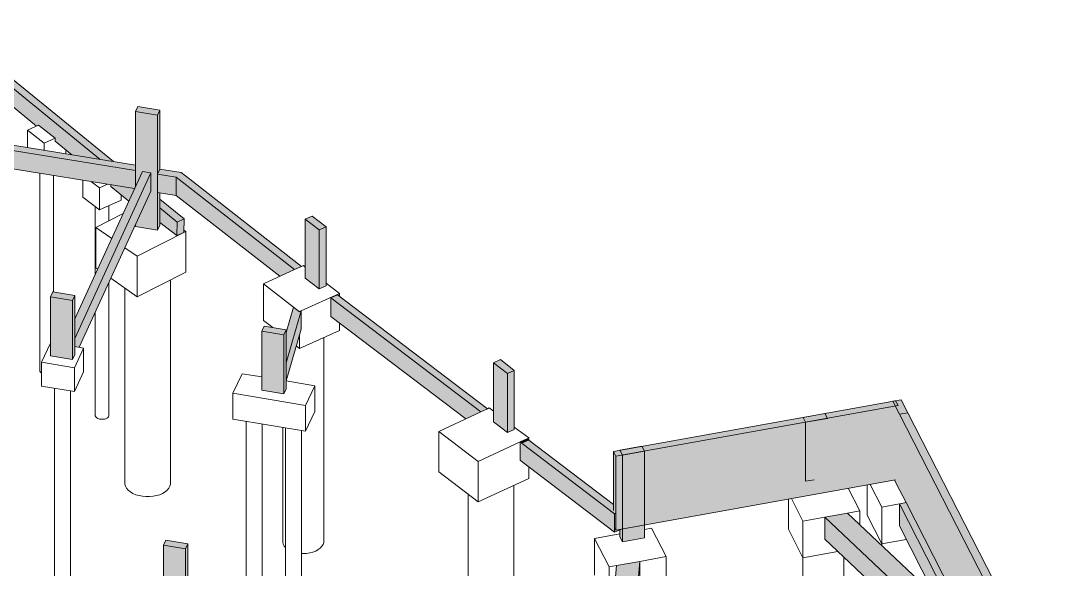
# Model space of a CAD drawing. Header units: centimetres. Extents: x -3523 to 38560, y -3196 to 88043.
# Drawn here: x 23294 to 25548, y 64492 to 65693 of the extents above; entities that cross this region are included whole.
import ezdxf

# ---------------------------------------------------------------- set-up
doc = ezdxf.new("R2010")
doc.units = ezdxf.units.CM
for name, color, linetype, lineweight in [('S-BEAM', 7, 'Continuous', 25), ('S-COLS', 7, 'Continuous', 25), ('S-FNDN', 7, 'Continuous', 25)]:
    doc.layers.add(name, color=color, linetype=linetype, lineweight=lineweight)

msp = doc.modelspace()

# ---------------------------------------------------------------- hatches: boundary and pattern name
at = {"layer": 'S-BEAM', "true_color": 0xbfbfbf}
h = msp.add_hatch(color=9, dxfattribs=at)
h.paths.add_polyline_path([(23637.244, 65252.405), (23652.298, 65259.297), (23599.424, 65302.303), (23599.424, 65283.167), (23634.784, 65254.406)], flags=0)
h.paths.add_polyline_path([(23497.971, 65384.819), (23118.635, 65693.354), (23099.203, 65690.023), (23468.576, 65389.592)], flags=0)
h = msp.add_hatch(color=9, dxfattribs=at)
h.paths.add_polyline_path([(23636.525, 65222.712), (23637.244, 65252.405), (23599.424, 65283.167), (23599.424, 65251.357), (23634.784, 65224.056)], flags=0)
h.paths.add_polyline_path([(23531.45, 65298.23), (23543.95, 65325.44), (23491.938, 65333.885), (23491.938, 65330.367), (23520.243, 65307.345)], flags=0)
h.paths.add_polyline_path([(23468.576, 65389.592), (23099.203, 65690.023), (23099.203, 65655.135), (23125.784, 65634.613), (23125.784, 65628.18), (23207.418, 65561.782), (23211.29, 65563.555), (23247.896, 65535.292), (23247.896, 65528.859), (23329.439, 65462.536), (23333.31, 65464.309), (23369.917, 65436.046), (23369.917, 65429.613), (23406.787, 65399.625), (23427.933, 65396.191)], flags=0)
for points in [[(23546.184, 65365.281), (23546.184, 65376.991), (23111.438, 65447.581), (23106.432, 65436.684), (23515.959, 65370.189)], [(23543.95, 65325.44), (23546.184, 65330.304), (23546.184, 65365.281), (23091.229, 65439.153), (23091.229, 65398.949), (23526.895, 65328.209)], [(23412.97, 64997.439), (23579.466, 65359.877), (23561.137, 65362.853), (23412.97, 65040.315), (23412.97, 65021.687)], [(23422.581, 64978.158), (23579.466, 65319.673), (23579.466, 65359.877), (23412.97, 64997.439), (23412.97, 64979.719), (23421.474, 64978.338)], [(23664.977, 65345.993), (23645.99, 65360.785), (23599.424, 65368.346), (23594.418, 65357.449), (23652.298, 65348.051)], [(23634.784, 65310.691), (23634.784, 65350.895), (23594.418, 65357.449), (23594.418, 65317.246)], [(23894.606, 65148.468), (23909.711, 65155.32), (23664.977, 65345.993), (23634.784, 65350.895), (23874.008, 65164.516)], [(23861.994, 65133.672), (23894.606, 65148.468), (23634.784, 65350.895), (23634.784, 65310.691), (23843.003, 65148.468)], [(23636.525, 65222.712), (23651.579, 65229.604), (23652.298, 65259.297), (23637.244, 65252.405), (23636.62, 65226.605)], [(24302.05, 64836.586), (24317.018, 64843.543), (23988.806, 65093.12), (23973.838, 65086.163), (24166.558, 64939.615)], [(24269.237, 64821.333), (24302.05, 64836.586), (23973.838, 65086.163), (23973.838, 65045.959), (24249.179, 64836.586)], [(23875.893, 64944.15), (23908.929, 65057.745), (23905.101, 65056.008), (23892.09, 65066.145), (23875.893, 65010.451), (23875.893, 64947.278)], [(23876.037, 64904.44), (23908.929, 65017.541), (23908.929, 65057.745), (23875.893, 64944.15), (23875.893, 64904.463)], [(24598.4, 64578.208), (25210.521, 64688.027), (25210.521, 64849.388), (25032.515, 64817.453), (25032.515, 64688.252), (25013.614, 64684.861), (25013.48, 64814.038), (24598.4, 64739.569), (24598.4, 64593.199)], [(24392.673, 64767.675), (24407.641, 64774.632), (24403.249, 64777.972), (24388.281, 64771.015)], [(24392.673, 64727.471), (24392.673, 64767.675), (24388.281, 64771.015), (24388.281, 64730.811)], [(24595.411, 64613.51), (24596.434, 64614.241), (24592.911, 64621.183), (24592.911, 64633.751), (24407.641, 64774.632), (24392.673, 64767.675), (24497.707, 64687.805)], [(24595.411, 64573.306), (24595.411, 64613.51), (24392.673, 64767.675), (24392.673, 64727.471), (24569.25, 64593.199)], [(24598.4, 64578.208), (24598.4, 64739.569), (24592.911, 64750.384), (24592.911, 64621.183), (24596.539, 64613.51), (24596.539, 64581.874)], [(25376.53, 64359.354), (25233.981, 64638.125), (25219.151, 64635.444), (25345.198, 64388.944), (25367.225, 64368.142)], [(25345.198, 64388.944), (25219.151, 64635.444), (25219.151, 64587.2), (25297.487, 64434.004), (25328.819, 64404.414)], [(24595.411, 64573.306), (24609.122, 64580.131), (24598.4, 64578.208), (24596.539, 64582.487), (24596.539, 64614.034), (24595.411, 64613.51), (24595.411, 64578.208)], [(25345.274, 64333.073), (25386.187, 64340.468), (25376.53, 64359.354), (25105.474, 64615.347), (25055.883, 64606.384), (25342.152, 64336.022)], [(25302.397, 64325.324), (25345.274, 64333.073), (25055.883, 64606.384), (25055.883, 64558.139), (25294.564, 64332.722)], [(24625.533, 64219.068), (24650.635, 64509.545), (24599.775, 64500.352), (24590.839, 64396.949), (24625.496, 64391.326), (24625.496, 64219.074)], [(24629.645, 64218.401), (24650.635, 64461.3), (24650.635, 64509.545), (24625.533, 64219.068)]]:
    msp.add_hatch(color=9, dxfattribs=at).paths.add_polyline_path(points, flags=0)
at = {"layer": 'S-BEAM', "lineweight": 9, "true_color": 0x80ff00}
msp.add_hatch(color=70, dxfattribs=at).paths.add_polyline_path([(24598.4, 64739.569), (25216.375, 64850.439), (25210.886, 64861.253), (24592.911, 64750.384)], flags=0)
h = msp.add_hatch(color=70, dxfattribs=at)
h.paths.add_polyline_path([(25529.639, 64225.315), (25547.818, 64228.6), (25439.684, 64440.067), (25421.506, 64436.782), (25526.003, 64232.425)], flags=0)
h.paths.add_polyline_path([(25406.963, 64465.223), (25425.141, 64468.508), (25237.756, 64834.962), (25219.578, 64831.676), (25325.578, 64624.379)], flags=0)
at = {"layer": 'S-BEAM', "true_color": 0xbfbfbf}
h = msp.add_hatch(color=9, dxfattribs=at)
h.paths.add_polyline_path([(25528.51, 64001.835), (25528.51, 64004.807), (25527.118, 64004.556), (25527.681, 64003.455)], flags=0)
h.paths.add_polyline_path([(25478.179, 64196.75), (25529.639, 64206.051), (25529.639, 64225.315), (25421.506, 64436.782), (25421.527, 64307.54), (25478.116, 64196.874)], flags=0)
h.paths.add_polyline_path([(25406.963, 64336.022), (25406.963, 64465.223), (25219.578, 64831.676), (25219.578, 64666.292), (25386.187, 64340.468), (25403.327, 64343.132)], flags=0)
at = {"layer": 'S-COLS', "lineweight": 9, "true_color": 0x8080ff}
for points in [[(23594.418, 65486.65), (23599.424, 65497.547), (23551.19, 65505.379), (23546.184, 65494.482), (23579.466, 65489.078)], [(23948.516, 65235.056), (23963.553, 65241.961), (23932.99, 65265.487), (23917.953, 65258.582), (23939.546, 65241.961)], [(23407.964, 65080.766), (23412.97, 65091.663), (23364.736, 65099.495), (23359.731, 65088.598), (23387.066, 65084.16)], [(23870.887, 65005.606), (23875.893, 65016.502), (23827.66, 65024.334), (23822.654, 65013.437), (23865.457, 65006.487)], [(24360.713, 64920.859), (24375.75, 64927.764), (24345.187, 64951.29), (24330.15, 64944.385), (24351.743, 64927.764)], [(25219.578, 64831.676), (25237.756, 64834.962), (25223.213, 64863.403), (25210.923, 64861.181), (25216.375, 64850.439), (25210.521, 64849.388), (25217.898, 64834.962)], [(23655.639, 64537.04), (23660.645, 64547.937), (23612.411, 64555.769), (23607.405, 64544.872)]]:
    msp.add_hatch(color=171, dxfattribs=at).paths.add_polyline_path(points, flags=0)
at = {"layer": 'S-COLS', "true_color": 0xc0c0c0}
for points in [[(23594.418, 65234.426), (23594.418, 65486.65), (23546.184, 65494.482), (23546.184, 65330.304), (23561.137, 65362.853), (23579.466, 65359.877), (23579.085, 65318.845), (23546.184, 65247.225), (23546.184, 65242.257), (23582.816, 65236.309)], [(23948.516, 65105.855), (23948.516, 65235.056), (23917.953, 65258.582), (23918.197, 65129.193)], [(23948.516, 65105.855), (23963.553, 65112.76), (23963.553, 65241.961), (23948.516, 65235.056), (23948.516, 65119.413)], [(23407.964, 64951.565), (23407.964, 65080.766), (23359.731, 65088.598), (23359.731, 64959.397), (23405.394, 64951.983)], [(23407.964, 64951.565), (23412.97, 64962.462), (23412.97, 65091.663), (23407.964, 65080.766), (23407.964, 64964.151)], [(23870.887, 64876.405), (23875.893, 64887.301), (23875.893, 65016.502), (23870.887, 65005.606), (23870.887, 64877.428)], [(23870.887, 64876.405), (23870.887, 65005.606), (23822.654, 65013.437), (23822.654, 64884.236), (23864.585, 64877.428)], [(24360.713, 64791.658), (24360.713, 64920.859), (24330.15, 64944.385), (24330.15, 64815.184), (24357.531, 64794.108)], [(24360.713, 64791.658), (24375.75, 64798.882), (24375.75, 64927.764), (24360.713, 64920.859), (24360.713, 64791.977)], [(25219.578, 64666.292), (25219.578, 64831.676), (25210.521, 64849.388), (25210.521, 64688.027), (25208.637, 64687.689), (25219.151, 64667.126)], [(25013.626, 64684.837), (25032.515, 64688.252), (25032.515, 64817.453), (25013.626, 64814.038), (25013.626, 64736.028)], [(24612.654, 64552.62), (24660.522, 64561.208), (24660.522, 64589.353), (24612.654, 64580.765), (24612.654, 64578.208)], [(24612.654, 64552.62), (24612.654, 64580.765), (24609.122, 64579.68), (24607.165, 64578.77), (24607.165, 64563.434)], [(23655.639, 64375.676), (23655.639, 64537.04), (23607.405, 64544.872), (23607.405, 64383.508), (23635.446, 64378.955)], [(23655.639, 64375.676), (23660.645, 64386.573), (23660.645, 64547.937), (23655.639, 64537.04), (23655.639, 64378.955)]]:
    msp.add_hatch(color=9, dxfattribs=at).paths.add_polyline_path(points, flags=0)
h = msp.add_hatch(color=9, dxfattribs=at)
h.paths.add_polyline_path([(23594.418, 65234.426), (23599.424, 65245.322), (23599.424, 65316.433), (23594.418, 65317.246), (23594.418, 65252.405)], flags=0)
h.paths.add_polyline_path([(23594.418, 65357.449), (23599.424, 65368.346), (23599.424, 65497.547), (23594.418, 65486.65), (23594.418, 65359.877)], flags=0)

# ---------------------------------------------------------------- linework, layer by layer
at = {"layer": 'S-BEAM', "lineweight": 9}
for p, q in [((23497.971, 65384.819), (23118.635, 65693.354)), ((23099.203, 65690.023), (23468.576, 65389.592)), ((23247.896, 65528.859), (23329.439, 65462.536)), ((23546.184, 65376.991), (23111.438, 65447.581)), ((23333.31, 65464.309), (23369.917, 65436.046)), ((23091.229, 65439.153), (23546.184, 65365.281)), ((23369.917, 65436.046), (23369.917, 65429.613)), ((23369.917, 65429.613), (23406.787, 65399.625)), ((23091.229, 65398.949), (23543.95, 65325.44)), ((23561.137, 65362.853), (23412.97, 65040.315)), ((23412.97, 64997.439), (23579.466, 65359.877)), ((23546.184, 65365.281), (23546.184, 65330.304)), ((23579.466, 65359.877), (23561.137, 65362.853)), ((23579.466, 65319.673), (23579.466, 65359.877)), ((23599.424, 65368.346), (23594.418, 65357.449)), ((23594.418, 65357.449), (23634.784, 65350.895)), ((23594.418, 65357.449), (23594.418, 65317.246)), ((23645.99, 65360.785), (23599.424, 65368.346)), ((23664.977, 65345.993), (23645.99, 65360.785)), ((23491.938, 65333.885), (23491.938, 65330.367)), ((23634.784, 65350.895), (23894.606, 65148.468)), ((23634.784, 65350.895), (23634.784, 65310.691)), ((23909.711, 65155.32), (23664.977, 65345.993)), ((23422.581, 64978.158), (23579.466, 65319.673)), ((23491.938, 65330.367), (23531.45, 65298.23)), ((23594.418, 65317.246), (23634.784, 65310.691)), ((23634.784, 65310.691), (23861.994, 65133.672)), ((23652.298, 65259.297), (23599.424, 65302.303)), ((23599.424, 65283.167), (23637.244, 65252.405)), ((23599.424, 65251.357), (23636.525, 65222.712)), ((23637.244, 65252.405), (23636.525, 65222.712)), ((23652.298, 65259.297), (23637.244, 65252.405)), ((23651.579, 65229.604), (23652.298, 65259.297)), ((23636.525, 65222.712), (23651.579, 65229.604)), ((23894.606, 65148.468), (23909.711, 65155.32)), ((23973.838, 65086.163), (23988.806, 65093.12)), ((23973.838, 65045.959), (23973.838, 65086.163)), ((23973.838, 65086.163), (24302.05, 64836.586)), ((24317.018, 64843.543), (23988.806, 65093.12)), ((23892.09, 65066.145), (23875.893, 65010.451)), ((23905.101, 65056.008), (23892.09, 65066.145)), ((23875.893, 64944.15), (23908.929, 65057.745)), ((23908.929, 65057.745), (23905.101, 65056.008)), ((23908.929, 65017.541), (23908.929, 65057.745)), ((23973.838, 65045.959), (24269.237, 64821.333)), ((23876.037, 64904.44), (23908.929, 65017.541)), ((24317.018, 64843.543), (24302.05, 64836.586)), ((25237.756, 64834.962), (25219.578, 64831.676)), ((24403.249, 64777.972), (24388.281, 64771.015)), ((24388.281, 64771.015), (24392.673, 64767.675)), ((24388.281, 64771.015), (24388.281, 64730.811)), ((24392.673, 64767.675), (24595.411, 64613.51)), ((24407.641, 64774.632), (24403.249, 64777.972)), ((24592.911, 64633.751), (24407.641, 64774.632)), ((24592.911, 64750.384), (24592.911, 64621.183)), ((24388.281, 64730.811), (24392.673, 64727.471)), ((24392.673, 64727.471), (24595.411, 64573.306)), ((24598.4, 64578.208), (24598.4, 64739.569)), ((24598.4, 64578.208), (25210.521, 64688.027)), ((25219.578, 64666.292), (25233.981, 64638.125)), ((25233.981, 64638.125), (25219.151, 64635.444)), ((25219.151, 64635.444), (25345.198, 64388.944)), ((25219.151, 64635.444), (25219.151, 64587.2)), ((25376.53, 64359.354), (25233.981, 64638.125)), ((24596.539, 64614.034), (24595.411, 64613.51)), ((24595.411, 64613.51), (24595.411, 64573.306)), ((25105.474, 64615.347), (25055.883, 64606.384)), ((25345.198, 64388.944), (25105.474, 64615.347)), ((25055.883, 64606.384), (25345.274, 64333.073)), ((25055.883, 64606.384), (25055.883, 64558.139)), ((25219.151, 64587.2), (25297.487, 64434.004)), ((24595.411, 64573.306), (24609.122, 64579.68)), ((24596.539, 64581.874), (24598.4, 64578.208)), ((25302.397, 64325.324), (25055.883, 64558.139)), ((24599.775, 64500.352), (24590.839, 64396.949)), ((24650.635, 64509.545), (24599.775, 64500.352)), ((24625.533, 64219.068), (24650.635, 64509.545)), ((24650.635, 64461.3), (24650.635, 64509.545))]:
    msp.add_line(p, q, dxfattribs=at)
at = {"layer": 'S-BEAM', "lineweight": 18}
for p, q in [((25210.886, 64861.253), (24592.911, 64750.384)), ((25216.375, 64850.439), (25210.886, 64861.253)), ((24598.4, 64739.569), (25216.375, 64850.439)), ((25425.141, 64468.508), (25237.756, 64834.962)), ((25219.578, 64831.676), (25406.963, 64465.223)), ((24592.911, 64750.384), (24598.4, 64739.569))]:
    msp.add_line(p, q, dxfattribs=at)
at = {"layer": 'S-COLS', "lineweight": 18}
for p, q in [((23551.19, 65505.379), (23546.184, 65494.482)), ((23546.184, 65494.482), (23594.418, 65486.65)), ((23599.424, 65497.547), (23551.19, 65505.379)), ((23594.418, 65486.65), (23599.424, 65497.547)), ((23932.99, 65265.487), (23917.953, 65258.582)), ((23963.553, 65241.961), (23932.99, 65265.487)), ((23917.953, 65258.582), (23948.516, 65235.056)), ((23948.516, 65235.056), (23963.553, 65241.961)), ((23364.736, 65099.495), (23359.731, 65088.598)), ((23359.731, 65088.598), (23407.964, 65080.766)), ((23412.97, 65091.663), (23364.736, 65099.495)), ((23407.964, 65080.766), (23412.97, 65091.663)), ((23827.66, 65024.334), (23822.654, 65013.437)), ((23875.893, 65016.502), (23827.66, 65024.334)), ((23870.887, 65005.606), (23875.893, 65016.502)), ((23822.654, 65013.437), (23870.887, 65005.606)), ((24345.187, 64951.29), (24330.15, 64944.385)), ((24375.75, 64927.764), (24345.187, 64951.29)), ((24330.15, 64944.385), (24360.713, 64920.859)), ((24360.713, 64920.859), (24375.75, 64927.764)), ((25223.213, 64863.403), (25205.035, 64860.117)), ((25205.035, 64860.117), (25219.578, 64831.676)), ((25237.756, 64834.962), (25223.213, 64863.403)), ((25055.935, 64833.494), (25008.098, 64824.845)), ((25008.098, 64824.845), (25013.614, 64814.062)), ((25013.626, 64814.038), (25061.463, 64822.687)), ((25061.463, 64822.687), (25055.935, 64833.494)), ((24655.033, 64761.529), (24607.165, 64752.941)), ((24607.165, 64752.941), (24612.654, 64742.127)), ((24612.654, 64742.127), (24660.522, 64750.715)), ((24660.522, 64750.715), (24655.033, 64761.529)), ((23612.411, 64555.769), (23607.405, 64544.872)), ((23607.405, 64544.872), (23655.639, 64537.04)), ((23660.645, 64547.937), (23612.411, 64555.769)), ((23655.639, 64537.04), (23660.645, 64547.937))]:
    msp.add_line(p, q, dxfattribs=at)
at = {"layer": 'S-COLS', "lineweight": 9}
for p, q in [((23546.184, 65494.482), (23546.184, 65330.304)), ((23599.424, 65497.547), (23599.424, 65368.346)), ((23594.418, 65486.65), (23594.418, 65234.426)), ((23599.424, 65316.433), (23599.424, 65245.322)), ((23546.184, 65247.225), (23546.184, 65242.257)), ((23594.418, 65234.426), (23546.184, 65242.257)), ((23599.424, 65245.322), (23594.418, 65234.426)), ((23917.953, 65129.381), (23917.953, 65258.582)), ((23963.553, 65241.961), (23963.553, 65112.76)), ((23948.516, 65235.056), (23948.516, 65105.855)), ((23948.516, 65105.855), (23917.953, 65129.381)), ((23963.553, 65112.76), (23948.516, 65105.855)), ((23359.731, 65088.598), (23359.731, 64959.397)), ((23412.97, 65091.663), (23412.97, 64962.462)), ((23407.964, 65080.766), (23407.964, 64951.565)), ((23875.893, 65016.502), (23875.893, 64887.301)), ((23822.654, 65013.437), (23822.654, 64884.236)), ((23870.887, 65005.606), (23870.887, 64876.405)), ((23407.964, 64951.565), (23359.731, 64959.397)), ((23412.97, 64962.462), (23407.964, 64951.565)), ((24330.15, 64944.385), (24330.15, 64815.184)), ((24375.75, 64927.764), (24375.75, 64798.563)), ((24360.713, 64920.859), (24360.713, 64791.658)), ((23870.887, 64876.405), (23822.654, 64884.236)), ((23875.893, 64887.301), (23870.887, 64876.405)), ((25219.578, 64831.676), (25237.756, 64834.962)), ((24360.713, 64791.658), (24330.15, 64815.184)), ((25013.626, 64814.038), (25013.626, 64684.837)), ((24375.75, 64798.563), (24360.713, 64791.658)), ((24660.522, 64750.715), (24660.522, 64561.208)), ((24612.654, 64742.127), (24612.654, 64552.62)), ((25032.515, 64688.252), (25013.626, 64684.837)), ((25219.578, 64666.292), (25208.637, 64687.689)), ((24607.165, 64563.434), (24607.165, 64578.77)), ((23607.405, 64544.872), (23607.405, 64383.508)), ((23660.645, 64547.937), (23660.645, 64386.573)), ((24612.654, 64552.62), (24607.165, 64563.434)), ((24660.522, 64561.208), (24612.654, 64552.62)), ((23655.639, 64537.04), (23655.639, 64375.676))]:
    msp.add_line(p, q, dxfattribs=at)
at = {"layer": 'S-FNDN', "lineweight": 9}
for p, q in [((23333.31, 65464.309), (23309.442, 65453.382)), ((23309.442, 65453.382), (23346.048, 65425.118)), ((23309.442, 65415.431), (23309.442, 65453.382)), ((23346.048, 65425.118), (23369.917, 65436.046)), ((23346.048, 65425.118), (23346.048, 65409.487)), ((23393.587, 65401.768), (23393.587, 65410.361)), ((23336.514, 65359.122), (23336.514, 64927.481)), ((23366.514, 65099.206), (23366.514, 65354.251)), ((23430.769, 65307.085), (23430.769, 65343.817)), ((23449.65, 65340.752), (23467.376, 65327.066)), ((23467.376, 65327.066), (23484.802, 65335.044)), ((23467.376, 65327.066), (23467.376, 65278.821)), ((23514.915, 65300.585), (23514.915, 65311.678)), ((23467.376, 65278.821), (23430.769, 65307.085)), ((23457.842, 65286.182), (23457.842, 65137.996)), ((23514.915, 65300.585), (23467.376, 65278.821)), ((23487.842, 65255.367), (23487.842, 65288.191)), ((23519.042, 65271.218), (23458.908, 65240.666)), ((23458.908, 65240.666), (23493.842, 65216.362)), ((23458.908, 65152.217), (23458.908, 65240.666)), ((23549.861, 65177.39), (23656.292, 65231.464)), ((23656.292, 65231.464), (23651.702, 65234.657)), ((23656.292, 65231.464), (23656.292, 65143.016)), ((23522.764, 65196.242), (23549.861, 65177.39)), ((23549.861, 65088.942), (23549.861, 65177.39)), ((23463.051, 65149.335), (23458.908, 65152.217)), ((23909.711, 65155.32), (23894.606, 65148.468)), ((23913.686, 65157.123), (23909.711, 65155.32)), ((23917.953, 65153.799), (23913.686, 65157.123)), ((23549.861, 65088.942), (23491.973, 65129.214)), ((23656.292, 65143.016), (23549.861, 65088.942)), ((23894.606, 65148.468), (23826.238, 65117.451)), ((23487.842, 64829.429), (23487.842, 65120.222)), ((23522.804, 65107.765), (23522.804, 64680.935)), ((23622.804, 64680.935), (23622.804, 65126.002)), ((23826.238, 65117.451), (23892.09, 65066.145)), ((23826.238, 65037.043), (23826.238, 65117.451)), ((23992.549, 65095.681), (23963.553, 65118.272)), ((23908.929, 65057.745), (23992.549, 65095.681)), ((23992.549, 65095.681), (23992.549, 65090.274)), ((23892.09, 65066.145), (23905.101, 65056.008)), ((23457.842, 65054.917), (23457.842, 64829.429)), ((23905.101, 65056.008), (23908.929, 65057.745)), ((23846.471, 65021.28), (23826.238, 65037.043)), ((23992.549, 65015.273), (23905.101, 64975.601)), ((23992.549, 65031.731), (23992.549, 65015.273)), ((23905.101, 64975.601), (23905.101, 65004.379)), ((23958.368, 64553.556), (23958.368, 64999.767)), ((23359.731, 64987.604), (23340.295, 64945.297)), ((23412.645, 64933.549), (23432.405, 64976.563)), ((23432.405, 64976.563), (23412.97, 64979.719)), ((23432.405, 64976.563), (23432.405, 64924.298)), ((23905.101, 64975.601), (23898.278, 64980.917)), ((23340.295, 64945.297), (23412.645, 64933.549)), ((23340.295, 64893.032), (23340.295, 64945.297)), ((23412.645, 64881.284), (23412.645, 64933.549)), ((23340.239, 64921.602), (23339.63, 64922.04)), ((23432.405, 64924.298), (23412.645, 64881.284)), ((23779.574, 64920.387), (23759.481, 64877.428)), ((23822.654, 64913.265), (23779.574, 64920.387)), ((23938.542, 64894.106), (23875.893, 64904.463)), ((23412.645, 64881.284), (23340.295, 64893.032)), ((23368.85, 64888.395), (23368.85, 64434.259)), ((23403.85, 64434.259), (23403.85, 64882.712)), ((23918.449, 64851.147), (23938.542, 64894.106)), ((23938.542, 64894.106), (23938.542, 64837.821)), ((23759.481, 64877.428), (23918.449, 64851.147)), ((23759.481, 64821.142), (23759.481, 64877.428)), ((23918.449, 64794.861), (23918.449, 64851.147)), ((23938.542, 64837.821), (23918.449, 64794.861)), ((24302.05, 64836.586), (24210.665, 64794.108)), ((24317.018, 64843.543), (24302.05, 64836.586)), ((24320.957, 64845.374), (24317.018, 64843.543)), ((24330.15, 64838.384), (24320.957, 64845.374)), ((23918.449, 64794.861), (23759.481, 64821.142)), ((23788.157, 64816.402), (23788.157, 64365.869)), ((23823.157, 64360.186), (23823.157, 64810.615)), ((23868.368, 64803.141), (23868.368, 64553.556)), ((23874.867, 64802.067), (23874.867, 64351.789)), ((23909.867, 64346.106), (23909.867, 64796.28)), ((24210.665, 64794.108), (24296.896, 64728.537)), ((24210.665, 64705.659), (24210.665, 64794.108)), ((24407.188, 64779.803), (24375.75, 64803.708)), ((24296.896, 64728.537), (24388.281, 64771.015)), ((24388.281, 64771.015), (24403.249, 64777.972)), ((24403.249, 64777.972), (24407.188, 64779.803)), ((24407.188, 64779.803), (24407.188, 64774.977)), ((24296.896, 64640.088), (24296.896, 64728.537)), ((24296.896, 64640.088), (24210.665, 64705.659)), ((24407.188, 64716.433), (24407.188, 64691.354)), ((24407.188, 64691.354), (24296.896, 64640.088)), ((25155.496, 64678.155), (25180.874, 64628.526)), ((24274.682, 64656.98), (24274.682, 64231.425)), ((24374.682, 64231.425), (24374.682, 64676.245)), ((25132.423, 64620.218), (25107.225, 64669.495)), ((25148.879, 64610.689), (25148.879, 64676.968)), ((24976.048, 64579.9), (24976.048, 64645.961)), ((24982.768, 64647.166), (25008.044, 64597.738)), ((25180.874, 64628.526), (25219.151, 64635.444)), ((25219.151, 64635.444), (25233.981, 64638.125)), ((25055.883, 64606.384), (25105.474, 64615.347)), ((25105.474, 64615.347), (25132.423, 64620.218)), ((25132.423, 64589.896), (25132.423, 64620.218)), ((25180.874, 64548.118), (25148.879, 64610.689)), ((25180.874, 64548.118), (25180.874, 64628.526)), ((25008.044, 64597.738), (25055.883, 64606.384)), ((25008.044, 64517.33), (25008.044, 64597.738)), ((24607.165, 64570.041), (24551.646, 64560.006)), ((24676.026, 64582.487), (24660.522, 64579.685)), ((24708.021, 64519.917), (24676.026, 64582.487)), ((25008.044, 64517.33), (24976.048, 64579.9)), ((24551.646, 64560.006), (24583.642, 64497.436)), ((24551.646, 64479.599), (24551.646, 64560.006)), ((25180.612, 64548.631), (25180.612, 64544.385)), ((25234.206, 64557.758), (25180.874, 64548.118)), ((24650.635, 64509.545), (24708.021, 64519.917)), ((24708.021, 64439.509), (24708.021, 64519.917)), ((25084.468, 64531.143), (25008.044, 64517.33)), ((24583.642, 64497.436), (24599.775, 64500.352)), ((24583.642, 64417.029), (24583.642, 64497.436)), ((24599.775, 64500.352), (24650.635, 64509.545)), ((25007.781, 64517.843), (25007.781, 64111.731)), ((25097.781, 64127.997), (25097.781, 64518.569))]:
    msp.add_line(p, q, dxfattribs=at)
for points in [[(23339.63, 64922.04, 0), (23337.666, 64924.055, 0), (23336.646, 64926.302, 0), (23336.639, 64928.63, 0)], [(23460.958, 64823.988, 0), (23458.994, 64826.002, 0), (23457.974, 64828.25, 0), (23457.967, 64830.578, 0)], [(23487.714, 64830.593, 0), (23487.717, 64828.28, 0), (23486.71, 64826.03, 0), (23484.758, 64824.012, 0), (23481.994, 64822.363, 0), (23478.606, 64821.196, 0), (23474.825, 64820.589, 0), (23470.91, 64820.585, 0), (23467.126, 64821.184, 0), (23463.731, 64822.345, 0), (23460.958, 64823.988, 0)], [(23605.287, 64658.337, 0), (23598.941, 64655.594, 0), (23591.951, 64653.475, 0), (23584.49, 64652.033, 0), (23576.741, 64651.302, 0), (23568.895, 64651.3, 0), (23561.146, 64652.029, 0), (23553.683, 64653.469, 0), (23546.691, 64655.585, 0), (23540.343, 64658.326, 0), (23534.793, 64661.623, 0), (23530.18, 64665.396, 0), (23526.616, 64669.552, 0), (23524.189, 64673.988, 0), (23522.959, 64678.595, 0), (23522.957, 64683.259, 0)], [(23622.653, 64683.243, 0), (23622.651, 64678.612, 0), (23621.426, 64674.004, 0), (23619.003, 64669.568, 0), (23615.444, 64665.411, 0), (23610.834, 64661.636, 0), (23605.287, 64658.337, 0)], [(23874.793, 64539.78, 0), (23871.988, 64543.044, 0), (23869.642, 64547.236, 0), (23868.489, 64551.601, 0), (23868.444, 64555.104, 0)], [(23958.248, 64555.51, 0), (23958.177, 64551.091, 0), (23956.884, 64546.74, 0), (23954.404, 64542.575, 0), (23950.804, 64538.709, 0), (23946.183, 64535.249, 0), (23940.667, 64532.287, 0)], [(23940.667, 64532.287, 0), (23934.407, 64529.906, 0), (23927.572, 64528.17, 0), (23920.35, 64527.126, 0), (23912.938, 64526.803, 0), (23909.854, 64526.884, 0)]]:
    msp.add_polyline3d(points, dxfattribs=at)

doc.saveas('drawing.dxf')
